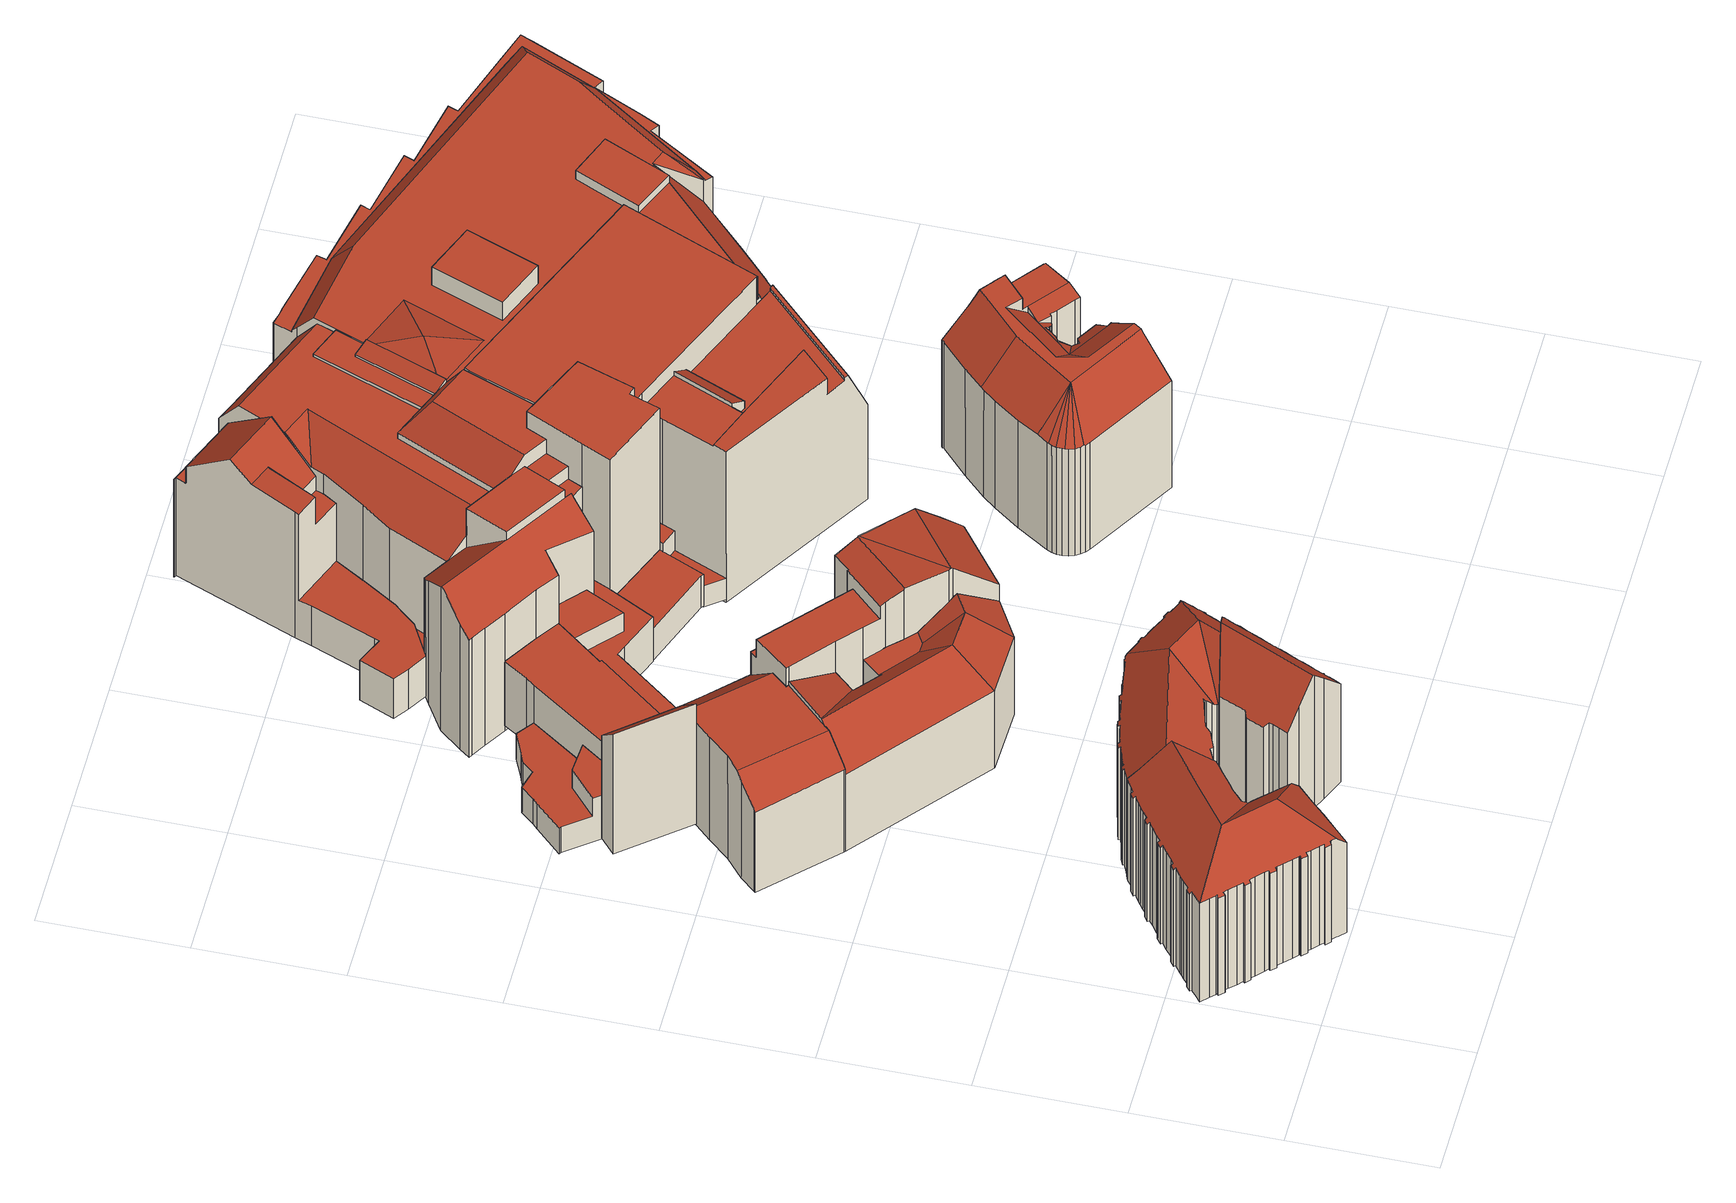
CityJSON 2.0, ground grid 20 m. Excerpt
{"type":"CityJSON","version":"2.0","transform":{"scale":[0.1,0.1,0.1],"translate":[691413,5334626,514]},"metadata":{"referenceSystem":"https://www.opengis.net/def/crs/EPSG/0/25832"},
"CityObjects":{
"building1":{"type":"Building","attributes":{"Gemeindeschluessel":"09162000","HoeheDach":"537.860","HoeheGrund":"514.238","Methode":"2000","NiedrigsteTraufeDesGebaeudes":"530.800","Geometrietyp2DReferenz":"3000","function":"31001_9998","roofType":"3200","measuredHeight":23.62,"storeysAboveGround":4},"geometry":[{"type":"MultiSurface","lod":"2","boundaries":[[[0,1,2,3]],[[4,5,6,7]],[[8,9,10,11]],[[12,13,14,15]],[[16,17,18,19]],[[20,21,22,23]],[[24,25,26,27]],[[28,29,30,31,32,33,34,35,36,37,38,39,40,41,42,43,44,45,46,47,48,49,50,51,52,53,54,55,56,57,58,59,60,61,62,63,12,15,64,65,66,67,68,69,70,71,72,4,7,73,74,75,76,0,3,77,78,79,80,81,82,83,84,24,27,85,86,87,88,89,90,91,16,19,92,93,94,95,96,8,11,97,98,99,100,101,102,103,104,105,106,20,23,107,108,109,110]],[[85,111,112,86]],[[18,113,114,93,92,19]],[[28,115,116,29]],[[49,117,118,50]],[[2,119,120,78,77,3]],[[121,122,123,124,22,21,125,126,127,128,129,130,131,132,133,134,10,9,135,136,137,114,113,18,17,138,139,140,141,142,112,111,26,25,143,144,145,146,147,148,120,119,2]],[[91,138,17,16]],[[78,120,148,79]],[[81,146,145,82]],[[61,60,149,150,151,62]],[[96,135,9,8]],[[80,147,146,81]],[[152,153,154,155,156,157,158,116,115,159,160,123,122,121]],[[79,148,147,80]],[[63,161,13,12]],[[70,162,163,71]],[[104,127,126,105]],[[47,46,45,164,165,166,167,48]],[[75,168,169,76]],[[27,26,111,85]],[[103,128,127,104]],[[30,158,157,31]],[[57,170,171,58]],[[41,172,173,42]],[[31,157,156,32]],[[66,174,175,67]],[[102,129,128,103]],[[52,176,177,53]],[[69,178,162,70]],[[86,112,142,87]],[[43,179,180,44]],[[11,10,134,97]],[[106,125,21,20]],[[93,114,137,94]],[[15,14,181,64]],[[99,132,131,100]],[[182,183,39,38,37,184]],[[1,169,168,185,186,6,5,187,163,162,178,188,175,174,189,181,14,13,161,151,150,149,190,171,170,191,192,193,177,176,194,118,117,167,166,195,196,121,2]],[[29,116,158,30]],[[90,139,138,91]],[[72,187,5,4]],[[68,188,178,69]],[[55,192,191,56]],[[82,145,144,83]],[[58,171,190,59]],[[197,172,41,40,39,183]],[[152,184,37,36,35,153]],[[54,193,192,55]],[[56,191,170,57]],[[89,140,139,90]],[[7,6,186,73]],[[67,175,188,68]],[[101,130,129,102]],[[42,173,179,43]],[[109,160,159,110]],[[71,163,187,72]],[[83,144,143,84]],[[76,169,1,0]],[[53,177,193,54]],[[65,189,174,66]],[[48,167,117,49]],[[88,141,140,89]],[[160,109,108,107,124,123]],[[165,164,180,179,173,172,197,195,166]],[[62,151,161,63]],[[98,133,132,99]],[[73,186,185,74]],[[59,190,149,60]],[[64,181,189,65]],[[105,126,125,106]],[[74,185,168,75]],[[94,137,136,95]],[[100,131,130,101]],[[51,194,176,52]],[[95,136,135,96]],[[50,118,194,51]],[[97,134,133,98]],[[34,154,153,35]],[[110,159,115,28]],[[84,143,25,24]],[[87,142,141,88]],[[23,22,124,107]],[[34,33,32,156,155,154]],[[44,180,164,45]],[[196,195,197,183,182,184,152,121]]],"semantics":{"surfaces":[{"type":"WallSurface"},{"type":"GroundSurface"},{"type":"RoofSurface"}],"values":[0,0,0,0,0,0,0,1,0,0,0,0,0,2,0,0,0,0,0,0,2,0,0,0,0,0,0,0,0,0,0,0,0,0,0,0,0,0,0,0,0,0,0,0,0,2,0,0,0,0,0,0,0,0,0,0,0,0,0,0,0,0,0,0,0,0,0,0,0,0,0,2,0,0,0,0,0,0,0,0,0,0,0,0,0,0,0,0,0,0,0,0,2]}}]},
"building2":{"type":"Building","attributes":{"Gemeindeschluessel":"09162000","HoeheDach":"539.769","HoeheGrund":"517.678","Methode":"2000","NiedrigsteTraufeDesGebaeudes":"536.483","Geometrietyp2DReferenz":"3000","function":"31001_9998","roofType":"2100","measuredHeight":22.09},"geometry":[{"type":"MultiSurface","lod":"2","boundaries":[[[198,199,200,201]],[[199,198,202,203,204]],[[200,205,206,207,201]],[[202,198,201,207]],[[199,204,205,200]],[[204,203,206,205]],[[202,207,206,203]]],"semantics":{"surfaces":[{"type":"WallSurface"},{"type":"GroundSurface"},{"type":"RoofSurface"}],"values":[0,1,2,0,0,0,0]}}]},
"building3":{"type":"Building","attributes":{"Gemeindeschluessel":"09162000","HoeheDach":"536.370","HoeheGrund":"517.496","Methode":"2000","NiedrigsteTraufeDesGebaeudes":"532.203","Geometrietyp2DReferenz":"3000","function":"31001_9998","roofType":"1000","measuredHeight":18.87,"storeysAboveGround":3},"geometry":[{"type":"MultiSurface","lod":"2","boundaries":[[[208,209,210,211]],[[212,213,214,215]],[[216,217,208,211,218,219,220,221,212,215,222,223,224,225,226,227,228]],[[216,229,230,217]],[[213,212,221,231,232]],[[233,229,216,228,234]],[[223,235,236,224]],[[208,217,230,237,209]],[[223,222,238,239,235]],[[211,210,240,218]],[[227,241,234,228]],[[237,230,229,233,239,238,214,213,232]],[[237,232,231,242,243,240,210,209]],[[220,242,231,221]],[[226,244,241,227]],[[243,219,218,240]],[[215,214,238,222]],[[224,236,245,225]],[[219,243,242,220]],[[244,226,225,245]],[[244,245,236,235,239,233,234,241]]],"semantics":{"surfaces":[{"type":"WallSurface"},{"type":"GroundSurface"},{"type":"RoofSurface"}],"values":[0,0,1,0,0,0,0,0,0,0,0,2,2,0,0,0,0,0,0,0,2]}}]},
"building4":{"type":"Building","attributes":{"Gemeindeschluessel":"09162000","HoeheDach":"538.833","HoeheGrund":"514.173","Methode":"2000","NiedrigsteTraufeDesGebaeudes":"530.760","Geometrietyp2DReferenz":"3000","function":"31001_9998","roofType":"3100","measuredHeight":24.66,"storeysAboveGround":4},"geometry":[{"type":"MultiSurface","lod":"2","boundaries":[[[246,247,248,249]],[[250,251,252,253]],[[110,254,255,109]],[[256,257,258,259]],[[260,261,262,263]],[[264,265,257,256]],[[266,267,268,269]],[[270,271,272,273,274,275,276,277,278,279,280,281,282,283,252,251,284,285,286]],[[287,288,289,290,291,292]],[[293,294,295,296]],[[297,298,299,300]],[[263,262,301,302]],[[303,304,305,306]],[[307,284,251,250]],[[308,309,310,311]],[[312,313,314,315]],[[316,317,318,319]],[[320,321,322,323]],[[324,278,277,325]],[[326,327,328,329]],[[330,280,279,331]],[[332,333,334,335]],[[319,318,336,337]],[[338,275,274,339]],[[340,341,342,343]],[[344,345,346,347]],[[348,349,350,351]],[[352,353,354,355,247,246]],[[356,357,349,348]],[[358,359,360,361]],[[362,304,303]],[[363,282,281,364]],[[365,366,309,308]],[[354,367,270,286,355]],[[285,284,307,368,311,310]],[[369,370,371,372]],[[373,367,354,353]],[[374,375,376,377]],[[378,379,380,381]],[[331,279,278,324]],[[382,383,366,365]],[[351,350,384,385]],[[386,387,359,358]],[[388,389,390,391]],[[392,393,394,395]],[[343,342,396,397]],[[398,399,286,285,310,309,366,383,305,304,362,400,401,402,403,404,405,406,407,408,409,410,411,412,413,414,258,257,265,415,334,333,416,417,380,379,396,342,341,376,375,418,419]],[[420,412,411,421]],[[422,423,424,425]],[[426,418,375,374]],[[427,428,367,373]],[[429,430,431,432]],[[377,376,341,340]],[[306,305,383,382]],[[433,413,412,420]],[[434,435,393,392]],[[436,437,254,110]],[[292,291,438,439]],[[369,440,441,442,443,444,370]],[[385,384,298,297]],[[445,446,389,388]],[[447,448,449,450]],[[450,449,446,445]],[[447,450,445,388,391,451,452,441,440,369,372,434,392,395,316,319,337,260,263,302,453,454,455,312,315,356,348,351,385,297,300,320,323,456,293,296,422,425,457,458,459,460,461,462,288,287,292,439,463,344,347,464,326,329,427,373,353,352,246,249,266,269,386,358,361,429,432,436,110,109,465,107,23,426,374,377,340,343,397,378,381,466,467,332,335,468,264,256,259,469,433,420,421,470,471,472,473,474,475,476,477,478,479,480,303,306,382,365,308,311,368,307,250,253,481,363,364,330,331,324,325,482,338,339,483,484,485,486]],[[397,396,379,378]],[[466,417,416,467]],[[325,277,276,482]],[[482,276,275,338]],[[473,407,406,474]],[[487,488,370,444,489,428]],[[481,283,282,363]],[[464,490,327,326]],[[483,273,272,484]],[[315,314,357,356]],[[458,491,492,459]],[[472,408,407,473]],[[475,405,404,476]],[[347,346,490,464]],[[478,402,401,479]],[[107,398,419,23]],[[477,403,402,478]],[[463,493,345,344]],[[421,411,410,470]],[[439,438,493,463]],[[461,494,495,462]],[[323,322,496,456]],[[476,404,403,477]],[[460,497,494,461]],[[259,258,414,469]],[[289,495,494,497,492,491,498,424,423,295,294,496,322,321,299,298,384,350,349,357,314,313,499,500,501,301,262,261,336,318,317,394,393,435,371,370,488,290]],[[23,419,418,426]],[[432,431,437,436]],[[291,290,488,487,328,327,490,346,345,493,438]],[[453,501,500,454]],[[470,410,409,471]],[[425,424,498,457]],[[465,109,255,399,398,107]],[[335,334,415,468]],[[372,371,435,434]],[[255,254,437,431,430,360,359,387,268,267,248,247,355,286,399]],[[381,380,417,466]],[[271,502,486,485,484,272]],[[328,487,428,427,329]],[[457,498,491,458]],[[480,400,362,303]],[[361,360,430,429]],[[451,503,504,452]],[[444,443,442,504,503,390,389,446,449,448,502,271,270,489]],[[468,415,265,264]],[[269,268,387,386]],[[391,390,503,451]],[[249,248,267,266]],[[337,336,261,260]],[[452,504,442,441]],[[253,252,283,481]],[[479,401,400,480]],[[302,301,501,453]],[[300,299,321,320]],[[339,274,273,483]],[[395,394,317,316]],[[459,492,497,460]],[[296,295,423,422]],[[471,409,408,472]],[[462,495,289,288]],[[428,489,270,367]],[[456,496,294,293]],[[467,416,333,332]],[[486,502,448,447]],[[364,281,280,330]],[[474,406,405,475]],[[455,499,313,312]],[[454,500,499,455]],[[469,414,413,433]]],"semantics":{"surfaces":[{"type":"WallSurface"},{"type":"RoofSurface"},{"type":"GroundSurface"}],"values":[0,0,0,0,0,0,0,1,0,0,0,0,0,0,0,0,0,0,0,0,0,0,0,0,0,0,0,0,0,0,0,0,0,1,0,0,0,0,0,0,0,0,0,0,0,0,1,0,0,0,0,0,0,0,0,0,0,0,0,0,0,0,0,2,0,0,0,0,0,0,0,0,0,0,0,0,0,0,0,0,0,0,0,0,0,0,0,0,0,1,0,0,1,0,0,0,0,0,0,1,0,0,0,0,0,0,0,1,0,0,0,0,0,0,0,0,0,0,0,0,0,0,0,0,1,0,0,0,0,0,0,0,0]}}]},
"building5":{"type":"Building","attributes":{"Gemeindeschluessel":"09162000","HoeheDach":"525.640","HoeheGrund":"517.580","Methode":"2000","NiedrigsteTraufeDesGebaeudes":"522.310","Geometrietyp2DReferenz":"3000","function":"31001_9998","roofType":"1000","measuredHeight":8.06},"geometry":[{"type":"MultiSurface","lod":"2","boundaries":[[[505,506,507,508]],[[509,510,511,512,513,514]],[[508,507,515,516]],[[517,518,512,511,519]],[[520,519,511,510]],[[509,514,506,505]],[[521,522,523,524]],[[524,523,525,526]],[[527,528,529,530]],[[531,532,533,534]],[[520,510,509,505,508,516,527,530,521,524,526,533,532]],[[519,520,532,531,535,517]],[[531,534,525,523,522,529,528,515,507,506,514,513,536,535]],[[526,525,534,533]],[[530,529,522,521]],[[516,515,528,527]],[[517,535,536,518]],[[513,512,518,536]]],"semantics":{"surfaces":[{"type":"WallSurface"},{"type":"RoofSurface"},{"type":"GroundSurface"}],"values":[0,0,0,1,0,0,0,0,0,0,2,0,1,0,0,0,0,0]}}]},
"building6":{"type":"Building","attributes":{"Gemeindeschluessel":"09162000","HoeheDach":"537.240","HoeheGrund":"517.502","Methode":"2000","NiedrigsteTraufeDesGebaeudes":"531.646","Geometrietyp2DReferenz":"3000","function":"31001_9998","roofType":"3100","measuredHeight":19.74,"storeysAboveGround":4},"geometry":[{"type":"MultiSurface","lod":"2","boundaries":[[[537,538,539,540]],[[541,542,543,544]],[[542,545,546,543]],[[547,548,549,550,551,552,553,554]],[[553,555,556,557,539,538,554]],[[558,555,553,552]],[[217,559,560,561]],[[543,558,552,544]],[[541,544,562,211]],[[549,548,563,561,560]],[[545,564,565,566,546]],[[551,567,562,544,552]],[[559,217,208,567,551,550]],[[543,546,566,558]],[[537,568,547,554,538]],[[542,541,211,208,217,561,563,568,537,540,569,570,564,545]],[[558,566,565,571,556,555]],[[547,568,563,548]],[[570,569,557,556,571]],[[570,571,565,564]],[[540,539,557,569]],[[211,562,567,208]],[[549,560,559,550]]],"semantics":{"surfaces":[{"type":"WallSurface"},{"type":"RoofSurface"},{"type":"GroundSurface"}],"values":[0,0,0,1,1,1,0,1,0,0,0,1,0,1,0,2,1,0,0,0,0,0,1]}}]},
"building7":{"type":"Building","attributes":{"Gemeindeschluessel":"09162000","HoeheDach":"529.265","HoeheGrund":"517.472","Methode":"2000","NiedrigsteTraufeDesGebaeudes":"529.265","Geometrietyp2DReferenz":"3000","function":"31001_9998","roofType":"1000","measuredHeight":11.79},"geometry":[{"type":"MultiSurface","lod":"2","boundaries":[[[572,573,574,224,223,575,576,577,578,579,580,581]],[[582,583,584,585,586,587,588,589,590,591,592,593]],[[579,586,585,580]],[[577,588,587,578]],[[224,592,591,223]],[[576,589,588,577]],[[580,585,584,581]],[[573,582,593,574]],[[575,590,589,576]],[[572,583,582,573]],[[578,587,586,579]],[[574,593,592,224]],[[223,591,590,575]],[[581,584,583,572]]],"semantics":{"surfaces":[{"type":"GroundSurface"},{"type":"RoofSurface"},{"type":"WallSurface"}],"values":[0,1,2,2,2,2,2,2,2,2,2,2,2,2]}}]},
"building8":{"type":"Building","attributes":{"Gemeindeschluessel":"09162000","HoeheDach":"521.603","HoeheGrund":"518.034","Methode":"2000","NiedrigsteTraufeDesGebaeudes":"521.603","Geometrietyp2DReferenz":"3000","function":"31001_9998","roofType":"1000","measuredHeight":3.57},"geometry":[{"type":"MultiSurface","lod":"2","boundaries":[[[594,595,596,597]],[[595,598,599,600,601,596]],[[602,599,598,603]],[[597,604,605,602,603,594]],[[605,600,599,602]],[[604,601,600,605]],[[597,596,601,604]],[[603,598,595,594]]],"semantics":{"surfaces":[{"type":"WallSurface"},{"type":"RoofSurface"},{"type":"GroundSurface"}],"values":[0,1,0,2,0,0,0,0]}}]},
"building9":{"type":"Building","attributes":{"Gemeindeschluessel":"09162000","HoeheDach":"543.070","HoeheGrund":"517.584","Methode":"2000","NiedrigsteTraufeDesGebaeudes":"534.604","Geometrietyp2DReferenz":"3000","function":"31001_9998","roofType":"1000","measuredHeight":25.49,"storeysAboveGround":5},"geometry":[{"type":"MultiSurface","lod":"2","boundaries":[[[606,607,608,609]],[[610,611,612,613]],[[614,615,616,609,608,617]],[[618,619,620,621]],[[622,623,624,625]],[[626,625,624,627,628,629]],[[630,631,632,633]],[[609,616,620,619,634,606]],[[614,635,636,637,627,624,623,615]],[[638,639,628,627,637]],[[640,641,642,643,644,645,646,647,618,621,622,625,626,648,610,613,630,633,649]],[[633,632,650,649]],[[643,642,635,614,617,651]],[[647,634,619,618]],[[647,646,652,607,606,634]],[[613,612,631,630]],[[650,632,631,612,611,653,654]],[[654,653,655,629,628,639]],[[626,629,655,648]],[[643,651,656,644]],[[645,657,652,646]],[[644,656,657,645]],[[641,636,635,642]],[[610,648,655,653,611]],[[640,649,650,654,639,638]],[[641,640,638,637,636]],[[657,656,651,617,608,607,652]],[[622,621,620,616,615,623]]],"semantics":{"surfaces":[{"type":"WallSurface"},{"type":"RoofSurface"},{"type":"GroundSurface"}],"values":[0,0,0,0,0,0,0,1,1,1,2,0,0,0,0,0,1,1,0,0,0,0,0,0,0,0,1,0]}}]},
"building10":{"type":"Building","attributes":{"Gemeindeschluessel":"09162000","HoeheDach":"529.270","HoeheGrund":"517.743","Methode":"2000","NiedrigsteTraufeDesGebaeudes":"525.940","Geometrietyp2DReferenz":"3000","function":"31001_9998","roofType":"1000","measuredHeight":11.53},"geometry":[{"type":"MultiSurface","lod":"2","boundaries":[[[658,659,660,661,662,585]],[[663,664,665,666]],[[667,668,669,670]],[[671,672,673,585,662]],[[674,675,676,677]],[[678,679,680,681]],[[678,682,673,672,683,679]],[[669,684,685,663,666,674,677,686,687,659,658,682,678,681,688,670]],[[687,689,660,659]],[[690,691,685,684]],[[686,692,689,687]],[[677,676,692,686]],[[658,585,673,682]],[[683,672,671,693]],[[681,680,694,688]],[[669,668,690,684]],[[666,665,675,674]],[[690,668,667,694,680,679,683,693,661,660,689,692,676,675,665,664,691]],[[661,693,671,662]],[[688,694,667,670]],[[685,691,664,663]]],"semantics":{"surfaces":[{"type":"WallSurface"},{"type":"RoofSurface"},{"type":"GroundSurface"}],"values":[0,0,0,1,0,0,0,2,0,0,0,0,0,0,0,0,0,1,0,0,0]}}]},
"building11":{"type":"Building","attributes":{"Gemeindeschluessel":"09162000","HoeheDach":"523.746","HoeheGrund":"517.866","Methode":"2000","NiedrigsteTraufeDesGebaeudes":"523.746","Geometrietyp2DReferenz":"3000","function":"31001_9998","roofType":"1000","measuredHeight":5.88},"geometry":[{"type":"MultiSurface","lod":"2","boundaries":[[[695,696,697,698,699]],[[700,698,697,701]],[[701,697,696,702]],[[703,695,699,704]],[[704,700,701,702,703]],[[702,696,695,703]],[[704,699,698,700]]],"semantics":{"surfaces":[{"type":"RoofSurface"},{"type":"WallSurface"},{"type":"GroundSurface"}],"values":[0,1,1,1,2,1,1]}}]},
"building12":{"type":"Building","attributes":{"Gemeindeschluessel":"09162000","HoeheDach":"543.330","HoeheGrund":"516.609","Methode":"2000","NiedrigsteTraufeDesGebaeudes":"523.870","Geometrietyp2DReferenz":"3000","function":"31001_9998","roofType":"1000","measuredHeight":26.72,"storeysAboveGround":5},"geometry":[{"type":"MultiSurface","lod":"2","boundaries":[[[705,706,707,708,709]],[[710,711,712,713]],[[714,715,716,717]],[[718,719,720,721]],[[722,723,724,725]],[[726,724,723,727]],[[728,729,730,727,723,722,731,732]],[[733,734,735,708,707]],[[718,736,734,733,737,719]],[[738,739,740,741]],[[728,713,712,742,743,729]],[[735,744,709,708]],[[745,746,741,740]],[[746,745,717,716]],[[747,748,739,738]],[[749,750,748,747]],[[714,717,745,740,739,748,750,720,719,737,742,712,711]],[[751,752,725,724,726,744,735,734,736]],[[732,731,753,754]],[[715,714,711,710]],[[726,727,730,705,709,744]],[[721,720,750,749]],[[718,721,749,747,738,741,746,716,715,710,713,728,732,754,755,751,736]],[[705,730,729,743,706]],[[755,756,752,751]],[[725,752,756,753,731,722]],[[737,733,707,706,743,742]],[[754,753,756,755]]],"semantics":{"surfaces":[{"type":"WallSurface"},{"type":"RoofSurface"},{"type":"GroundSurface"}],"values":[0,0,0,0,0,1,0,1,0,0,0,0,0,0,0,0,1,0,0,0,1,0,2,1,0,1,0,0]}}]},
"building13":{"type":"Building","attributes":{"Gemeindeschluessel":"09162000","HoeheDach":"546.800","HoeheGrund":"516.529","Methode":"2000","NiedrigsteTraufeDesGebaeudes":"521.550","Geometrietyp2DReferenz":"3000","function":"31001_2000","roofType":"1000","measuredHeight":30.27,"storeysAboveGround":6},"geometry":[{"type":"MultiSurface","lod":"2","boundaries":[[[757,758,759,760]],[[761,762,763,764,765]],[[766,767,768,769,770,771]],[[772,773,774,775]],[[776,777,778,779]],[[780,781,782,783]],[[784,785,786,787]],[[788,789,776,779,790,791]],[[792,793,794,795]],[[788,796,797,789]],[[798,799,800,801]],[[802,782,781,803,804,805]],[[806,767,766,800,799]],[[761,807,808,778,777]],[[809,797,796,810,802,805,811,812,770,769]],[[813,814,815,816]],[[817,803,781,780]],[[818,819,820,821]],[[820,819,822,823,824,786,785,825,798,801,826,827,828]],[[801,800,766,771,829]],[[830,831,832,833]],[[834,824,823,835]],[[787,786,824,834]],[[783,782,802,810,791,790,808,807,765,764,836,837]],[[812,811,838]],[[839,822,819,818]],[[837,836,840,841]],[[830,833,784,787,834,835,839,818,821,842,843,844,845,846,847,813,816,772,775,848,817,780,783,837,841,849]],[[806,850,851,852,853,767]],[[844,854,855,845]],[[757,760,815,814,856,857]],[[835,823,822,839]],[[848,804,803,817]],[[858,859,855,854,826,801,829,860]],[[793,851,850,794]],[[829,771,860]],[[847,856,814,813]],[[861,798,825,862]],[[806,799,798,861,795,794,850]],[[852,863,840,836,764,763,853]],[[770,812,838,774,773,759,758,860,771]],[[765,807,761]],[[762,768,767,853,763]],[[796,788,791,810]],[[842,828,827,843]],[[830,849,863,852,851,793,792,831]],[[772,816,815,760,759,773]],[[838,811,805,804,848,775,774]],[[845,855,859,846]],[[844,843,827,826,854]],[[862,832,831,792,795,861]],[[821,820,828,842]],[[761,777,776,789,797,809,762]],[[779,778,808,790]],[[847,846,859,858,857,856]],[[784,833,832,862,825,785]],[[841,840,863,849]],[[858,860,758,757,857]],[[762,809,769,768]]],"semantics":{"surfaces":[{"type":"WallSurface"},{"type":"RoofSurface"},{"type":"GroundSurface"}],"values":[0,1,0,0,0,0,0,1,0,0,0,1,1,1,1,0,0,0,1,0,0,0,0,0,1,0,0,2,0,0,1,0,0,1,1,0,0,0,0,1,1,0,1,0,0,0,0,0,0,0,1,0,0,0,0,0,0,0,0]}}]},
"building14":{"type":"Building","attributes":{"Gemeindeschluessel":"09162000","HoeheDach":"525.220","HoeheGrund":"517.730","Methode":"2000","NiedrigsteTraufeDesGebaeudes":"521.620","Geometrietyp2DReferenz":"3000","function":"31001_9998","roofType":"1000","measuredHeight":7.49},"geometry":[{"type":"MultiSurface","lod":"2","boundaries":[[[864,865,866,867]],[[868,869,870,871]],[[872,871,870,867,866,873]],[[874,875,876,877]],[[878,879,880,881]],[[869,864,867,870]],[[881,880,872,873]],[[879,878,875,874]],[[881,873,866,865,876,875,878]],[[868,877,876,865,864,869]],[[868,871,872,880,879,874,877]]],"semantics":{"surfaces":[{"type":"WallSurface"},{"type":"RoofSurface"},{"type":"GroundSurface"}],"values":[0,0,0,0,0,1,0,0,1,0,2]}}]},
"building15":{"type":"Building","attributes":{"Gemeindeschluessel":"09162000","HoeheDach":"549.841","HoeheGrund":"517.517","Methode":"2000","NiedrigsteTraufeDesGebaeudes":"549.841","Geometrietyp2DReferenz":"3000","function":"31001_9998","roofType":"1000","measuredHeight":32.32},"geometry":[{"type":"MultiSurface","lod":"2","boundaries":[[[882,883,884,885]],[[886,887,888,884,883,889,890,891]],[[892,893,894,882,885,895,896,897]],[[892,891,890,893]],[[896,887,886,897]],[[885,884,888,895]],[[894,889,883,882]],[[895,888,887,896]],[[897,886,891,892]],[[893,890,889,894]]],"semantics":{"surfaces":[{"type":"WallSurface"},{"type":"RoofSurface"},{"type":"GroundSurface"}],"values":[0,1,2,0,0,0,0,0,0,0]}}]},
"building16":{"type":"Building","attributes":{"Gemeindeschluessel":"09162000","HoeheDach":"545.270","HoeheGrund":"517.082","Methode":"2000","NiedrigsteTraufeDesGebaeudes":"534.570","Geometrietyp2DReferenz":"3000","function":"31001_9998","roofType":"1000","measuredHeight":28.19,"storeysAboveGround":5},"geometry":[{"type":"MultiSurface","lod":"2","boundaries":[[[898,899,900,901]],[[902,903,904,905,906,907,908]],[[907,909,910,908]],[[911,912,913,914,915]],[[903,902,915,914,916,917]],[[903,917,918,904]],[[905,904,918,919,920,899,898,921]],[[922,923,924,925,921,898,901,926,927]],[[926,928,929,927]],[[922,912,911,923]],[[924,930,931,925]],[[910,909,932,933]],[[907,906,932,909]],[[901,900,934,928,926]],[[916,914,913,929]],[[933,932,931,930]],[[900,899,920,934]],[[928,934,920,919]],[[927,929,913,912,922]],[[906,905,921,925,931,932]],[[929,928,919,918,917,916]],[[902,908,910,933,930,924,923,911,915]]],"semantics":{"surfaces":[{"type":"WallSurface"},{"type":"GroundSurface"},{"type":"RoofSurface"}],"values":[0,1,0,2,0,0,0,2,0,0,0,2,0,0,0,2,2,0,0,0,2,0]}}]},
"building17":{"type":"Building","attributes":{"Gemeindeschluessel":"09162000","HoeheDach":"542.070","HoeheGrund":"517.179","Methode":"2000","NiedrigsteTraufeDesGebaeudes":"536.801","Geometrietyp2DReferenz":"3000","function":"31001_9998","roofType":"2100","measuredHeight":24.89,"storeysAboveGround":7},"geometry":[{"type":"MultiSurface","lod":"2","boundaries":[[[935,936,937]],[[938,939,940,941]],[[942,943,944,937,945]],[[946,947,948,949]],[[950,951,952,953]],[[954,955,948,947,956,957,958,959,960,961,962]],[[963,959,958,964]],[[965,966,967,968]],[[969,970,971,972]],[[973,974,975,976]],[[977,978,979,980]],[[981,982,983,984]],[[976,975,985,986]],[[987,988,989,990,991]],[[992,993,994,995]],[[981,996,997,998,982]],[[999,1000,965,968,1001,1002,1003,1004,1005,938,941,1006,1007,1008,1009,996,981,984,1010,1011,988,987,1012,1013,977,980,992,995,1014,1015,1016,1017,1018,1019,1020,973,976,986,1021,963,964,1022,1023,946,949,1024,950,953,1025,1026]],[[1009,1027,997,996]],[[1015,970,969,1016]],[[1028,1029,1030,1031]],[[942,945,1032,1031,1030]],[[964,958,957,1022]],[[973,1020,1033,1034,974]],[[1023,956,947,946]],[[972,971,1035,1036,1037]],[[941,940,1038,1006]],[[1017,1016,969,972,1037]],[[1020,1019,1039,1040,1033]],[[936,967,966,1041,1042,1043,1032,937]],[[1044,1045,1046,943,942,1030,1029,952,951,1047,955,954,971]],[[999,1026,1048,1043,1042]],[[1046,944,943]],[[1049,1050,971,970]],[[999,1042,1041,1000]],[[1001,968,967,936,935,1051]],[[1008,1052,1027,1009]],[[1015,1014,1049,970]],[[971,1040,1039,1035]],[[1010,1053,1054,1011]],[[1003,1055,1056,1004]],[[971,954,962,985,975,974,1034]],[[1021,961,960,963]],[[1032,1043,1048,1057,1028,1031]],[[1006,1038,1058,1007]],[[1004,1056,1059,1005]],[[1007,1058,1052,1008]],[[1013,1012,1060,1045,1044]],[[990,989,1054,1053,983,982,998,944]],[[937,1032,945]],[[980,979,993,992]],[[1014,995,994,1050,1049]],[[1022,957,956,1023]],[[1002,1061,1055,1003]],[[960,959,963]],[[1025,953,952,1029,1028,1057]],[[1017,1037,1036,1018]],[[994,993,979,978,1044,971,1050]],[[998,997,1027,1052,1058,1038,940,939,1059,1056,1055,1061,1051,935,937,944]],[[1005,1059,939,938]],[[1001,1051,1061,1002]],[[984,983,1053,1010]],[[1025,1057,1048,1026]],[[1019,1018,1036,1035,1039]],[[987,991,1060,1012]],[[1013,1044,978,977]],[[1021,986,985,962,961]],[[971,1034,1033,1040]],[[1011,1054,989,988]],[[1045,1060,991,990,944,1046]],[[1000,1041,966,965]],[[1024,1047,951,950]],[[1024,949,948,955,1047]]],"semantics":{"surfaces":[{"type":"WallSurface"},{"type":"RoofSurface"},{"type":"GroundSurface"}],"values":[0,0,1,0,0,1,0,0,1,0,0,0,0,0,0,0,2,0,0,0,0,0,0,0,1,0,0,0,1,1,0,1,1,0,0,0,0,1,0,0,1,0,1,0,0,0,0,1,0,0,0,0,0,0,0,0,1,1,0,0,0,0,0,0,0,0,1,0,1,0,0,0]}}]},
"building18":{"type":"Building","attributes":{"Gemeindeschluessel":"09162000","HoeheDach":"547.150","HoeheGrund":"516.197","Methode":"2000","NiedrigsteTraufeDesGebaeudes":"534.443","Geometrietyp2DReferenz":"3000","function":"31001_9998","roofType":"1000","measuredHeight":30.95,"storeysAboveGround":6},"geometry":[{"type":"MultiSurface","lod":"2","boundaries":[[[1062,1063,1064,1065]],[[1066,1067,1068]],[[1069,1070,1071,1072]],[[1073,1074,1075,1076,1068,1067,1077,1078,1079,1080,1081,1082,1083,1084,1085,1086,1087]],[[1088,1089,1090]],[[1091,1092,1093,1094,1095,1096]],[[1089,1097,1098,1090]],[[1099,1100,1101,1102]],[[1103,1104,1105,1106]],[[1107,1108,1109,1079,1078]],[[1110,1111,1112,1113,1114,1097,1115]],[[1116,1117,1118,1119]],[[1120,1121,1122,1123,1124,1125,1074,1073,1126]],[[1127,1128,1114,1113]],[[1106,1105,1129,1130]],[[1102,1101,1131,1132]],[[1133,1134,1135,1136,1137,1138,1139]],[[1140,1141,1066]],[[1142,1143,1144,1064,1063,1088,1090,1145,1146]],[[1147,1148,1149,1150]],[[1151,1139,1138,1137,1152,1145,1090,1098,1153,1154,1155,1156,1107,1078,1077,1141,1140,1076,1075],[1157,1069,1072,1158]],[[1159,1160,1161,1162,1119,1118]],[[1163,1143,1142,1164]],[[1165,1166,1104,1103]],[[1167,1168,1136,1135,1134]],[[1169,1167,1134,1133]],[[1170,1122,1121,1171]],[[1125,1172,1133,1139,1151,1075,1074]],[[1173,1123,1122,1170]],[[1079,1109,1174,1175,1096,1095,1176,1177,1080]],[[1097,1114,1128,1098]],[[1178,1179,1180,1181,1182,1183]],[[1152,1168,1167,1169,1145]],[[1147,1184,1185,1186,1187,1148]],[[1099,1188,1189,1190,1191,1100]],[[1066,1141,1077,1067]],[[1132,1131,1112,1111]],[[1192,1120,1126,1193]],[[1072,1071,1194,1158]],[[1137,1136,1168,1152]],[[1195,1196,1180,1179,1178,1127,1113,1112,1131,1101,1100,1191,1190,1149,1148,1187,1186,1197,1129,1105,1104,1166,1198,1160,1159,1118,1117,1092,1091,1096,1175,1174]],[[1161,1160,1198,1199]],[[1145,1169,1200,1146]],[[1193,1126,1073,1087]],[[1158,1194,1201,1157]],[[1178,1183,1128,1127]],[[1065,1064,1144,1202]],[[1156,1181,1203,1108,1107]],[[1093,1092,1117,1116]],[[1171,1121,1120,1192]],[[1199,1198,1166,1165]],[[1157,1201,1070,1069]],[[1183,1182,1181,1156,1155]],[[1203,1181,1180,1196,1195,1108]],[[1197,1186,1185,1204,1130,1129]],[[1200,1169,1133,1172,1205]],[[1150,1149,1190,1189]],[[1062,1206,1115,1097,1089,1088,1063]],[[1140,1066,1068,1076]],[[1071,1070,1201,1194]],[[1202,1144,1143,1163]],[[1207,1208,1164,1142,1146,1200,1205,1124,1123,1173]],[[1184,1147,1150,1189,1188,1099,1102,1132,1111,1110,1115,1206,1062,1065,1202,1163,1164,1208,1207,1173,1170,1171,1192,1193,1087,1086,1085,1084,1083,1082,1081,1080,1177,1176,1095,1094,1093,1116,1119,1162,1161,1199,1165,1103,1106,1130,1204,1185]],[[1172,1125,1124,1205]],[[1174,1109,1108,1195]],[[1128,1183,1155,1154,1153,1098]]],"semantics":{"surfaces":[{"type":"WallSurface"},{"type":"RoofSurface"},{"type":"GroundSurface"}],"values":[0,1,0,0,0,0,1,0,0,1,0,0,1,0,0,0,0,1,1,0,1,0,0,0,1,0,0,0,0,0,1,0,0,0,0,1,0,0,0,0,1,0,0,0,0,0,0,1,0,0,0,0,1,0,0,1,0,0,1,1,0,0,2,0,0,1]}}]}
},
"vertices":[
[14,147,2],[14,147,184],[4,157,184],[4,157,2],[34,128,2],[34,128,184],[29,133,184],[29,133,2],[129,257,2],[129,257,180],[131,255,183],[131,255,2],[85,79,2],[85,79,184],[82,77,181],[82,77,2],[96,233,2],[96,233,179],[98,230,182],[98,230,2],[183,292,2],[183,292,185],[186,293,186],[186,293,2],[47,193,2],[47,193,181],[57,200,182],[57,200,2],[231,185,2],[224,180,2],[211,170,2],[204,165,2],[199,162,2],[189,151,2],[185,147,2],[186,146,2],[193,140,2],[194,139,2],[197,136,2],[198,135,2],[233,94,2],[240,86,2],[217,63,2],[200,45,2],[182,27,2],[161,6,2],[152,15,2],[150,17,2],[145,22,2],[143,23,2],[141,21,2],[134,27,2],[137,29,2],[132,34,2],[122,43,2],[118,48,2],[116,45,2],[109,52,2],[111,54,2],[110,55,2],[102,62,2],[101,63,2],[93,71,2],[86,78,2],[76,84,2],[78,86,2],[73,91,2],[63,100,2],[57,106,2],[55,104,2],[48,110,2],[50,112,2],[43,119,2],[27,130,2],[20,137,2],[23,139,2],[21,140,2],[14,165,2],[21,171,2],[19,173,2],[26,179,2],[28,177,2],[29,178,2],[37,185,2],[42,189,2],[55,202,2],[62,208,2],[64,205,2],[71,210,2],[81,218,2],[90,225,2],[88,227,2],[103,234,2],[105,236,2],[116,244,2],[123,249,2],[121,252,2],[132,256,2],[140,262,2],[147,267,2],[151,270,2],[159,275,2],[161,276,2],[159,279,2],[167,284,2],[168,281,2],[176,286,2],[193,279,2],[214,243,2],[215,241,2],[242,193,2],[55,202,179],[62,208,179],[103,234,182],[105,236,182],[231,185,185],[224,180,185],[143,23,184],[141,21,181],[14,165,183],[21,171,183],[90,149,239],[146,192,239],[214,243,239],[193,279,200],[176,286,185],[168,281,184],[167,284,181],[159,279,181],[161,276,184],[159,275,184],[151,270,183],[147,267,183],[140,262,183],[132,256,183],[121,252,180],[123,249,183],[116,244,182],[88,227,179],[90,225,182],[81,218,182],[71,210,182],[64,205,182],[42,189,181],[37,185,182],[29,178,182],[28,177,182],[26,179,180],[19,173,180],[102,62,184],[101,63,184],[93,71,184],[193,140,173],[186,146,181],[185,147,183],[189,151,184],[199,162,186],[204,165,186],[211,170,185],[242,193,184],[215,241,236],[86,78,184],[48,110,181],[50,112,184],[161,6,168],[152,15,181],[150,17,184],[145,22,184],[23,139,184],[21,140,184],[109,52,181],[111,54,184],[240,86,168],[217,63,168],[73,91,184],[63,100,184],[137,29,184],[132,34,184],[55,104,181],[200,45,168],[182,27,168],[76,84,181],[197,136,173],[198,135,173],[194,139,173],[20,137,181],[27,130,181],[43,119,184],[57,106,184],[78,86,184],[110,55,184],[116,45,181],[118,48,184],[122,43,184],[134,27,181],[149,92,239],[145,96,239],[233,94,178],
[46,918,37],[120,829,37],[120,829,258],[46,918,258],[69,938,37],[94,906,37],[143,853,37],[143,853,225],[94,906,228],[69,938,227],
[122,641,35],[122,641,191],[119,638,187],[119,638,35],[74,778,35],[74,778,224],[99,807,224],[99,807,35],[205,734,35],[208,732,35],[118,639,35],[26,731,35],[28,734,35],[46,754,35],[120,829,35],[143,853,35],[163,874,35],[170,867,35],[199,840,35],[252,791,35],[250,789,35],[205,734,224],[208,732,224],[46,754,214],[53,761,224],[223,756,224],[250,789,184],[143,853,216],[163,874,188],[145,665,224],[120,829,224],[137,846,224],[118,639,187],[252,791,182],[28,734,187],[26,731,183],[199,840,185],[170,867,188],
[342,222,2],[342,222,177],[339,228,183],[339,228,2],[421,335,2],[421,335,177],[423,334,177],[423,334,2],[242,193,169],[215,241,222],[275,324,2],[275,324,171],[285,326,171],[285,326,2],[466,198,2],[466,198,179],[463,199,183],[463,199,2],[266,322,2],[266,322,171],[338,230,2],[338,230,185],[338,232,187],[338,232,2],[428,259,230],[503,300,176],[499,301,176],[499,300,177],[494,302,177],[480,308,177],[481,311,175],[473,315,175],[471,312,177],[458,318,177],[445,324,177],[431,330,177],[432,333,175],[424,336,175],[408,340,177],[400,344,177],[373,284,230],[354,95,2],[356,94,2],[356,94,246],[354,95,248],[328,107,215],[328,107,2],[426,116,2],[426,116,183],[422,108,183],[422,108,2],[434,135,2],[434,135,183],[437,134,179],[437,134,2],[462,197,183],[462,197,2],[354,339,2],[354,339,173],[388,344,174],[388,344,2],[408,340,2],[392,345,2],[392,345,175],[396,346,175],[396,346,2],[449,169,2],[449,169,183],[452,168,179],[452,168,2],[471,216,2],[471,216,183],[467,207,183],[467,207,2],[433,125,2],[433,125,179],[431,127,183],[431,127,2],[471,312,2],[473,315,2],[325,173,2],[325,173,180],[332,177,186],[332,177,2],[445,324,2],[458,318,2],[247,319,2],[247,319,170],[256,322,169],[256,322,2],[469,206,179],[469,206,2],[480,308,2],[494,302,2],[215,308,2],[215,308,174],[216,305,177],[216,305,2],[316,138,2],[316,138,187],[318,143,187],[318,143,2],[446,160,2],[446,160,183],[442,152,183],[442,152,2],[344,219,2],[346,217,2],[346,217,172],[344,219,173],[448,159,2],[448,159,179],[295,213,2],[295,213,177],[274,204,173],[274,204,2],[354,339,172],[432,333,2],[431,330,2],[392,346,2],[392,346,174],[347,215,172],[400,344,2],[482,242,2],[482,242,183],[485,241,179],[485,241,2],[347,215,2],[208,302,2],[208,302,178],[207,304,175],[207,304,2],[227,310,2],[227,310,175],[236,312,174],[236,312,2],[388,345,2],[388,345,174],[438,144,183],[438,144,2],[298,220,2],[298,220,183],[498,277,2],[498,277,171],[500,276,168],[500,276,2],[478,233,2],[478,233,183],[474,224,183],[474,224,2],[218,306,176],[218,306,2],[193,279,197],[210,249,230],[350,339,172],[350,338,172],[345,337,172],[335,336,172],[335,339,169],[326,337,168],[326,334,171],[324,334,171],[315,332,171],[307,331,170],[305,331,170],[296,328,170],[294,328,171],[293,331,168],[284,329,168],[257,319,172],[248,316,173],[246,316,173],[197,297,180],[186,293,182],[294,328,2],[296,328,2],[418,99,2],[418,99,183],[418,97,183],[418,97,2],[197,297,2],[348,214,2],[348,214,174],[267,207,2],[267,207,177],[264,205,176],[264,205,2],[293,331,2],[481,232,2],[481,232,179],[253,199,2],[253,199,172],[306,116,187],[306,116,2],[487,252,2],[490,260,2],[490,260,171],[487,252,171],[482,242,171],[501,284,2],[501,284,171],[504,288,2],[504,288,169],[503,289,171],[503,289,2],[497,267,2],[494,268,2],[458,188,2],[454,180,2],[450,171,2],[430,125,2],[420,96,2],[416,87,2],[414,89,2],[410,80,2],[406,72,2],[374,86,2],[312,129,2],[315,150,2],[210,249,2],[246,316,2],[248,316,2],[257,319,2],[284,329,2],[305,331,2],[307,331,2],[315,332,2],[324,334,2],[326,334,2],[326,337,2],[335,339,2],[335,336,2],[345,337,2],[350,338,2],[350,339,2],[424,336,2],[481,311,2],[499,300,2],[499,301,2],[503,300,2],[508,297,2],[348,214,186],[414,228,248],[414,228,230],[315,150,180],[416,87,179],[414,89,183],[312,129,187],[406,72,183],[374,86,224],[430,125,183],[410,80,183],[420,96,179],[450,171,183],[454,180,183],[458,188,183],[508,297,169],[497,267,168],[494,268,171],
[32,984,36],[32,984,83],[66,1020,83],[66,1020,36],[35,982,36],[69,938,36],[69,938,116],[61,948,116],[61,948,83],[35,982,83],[73,1027,83],[73,1027,36],[146,981,116],[102,984,116],[94,906,116],[94,906,36],[130,1053,36],[130,1053,83],[138,1057,83],[138,1057,36],[149,1061,83],[149,1061,36],[89,1045,36],[89,1045,83],[117,1038,83],[117,1038,36],[198,1056,83],[198,1056,36],[175,1073,36],[175,1073,83],[146,981,83],[102,984,83],
[295,657,35],[295,657,198],[321,635,198],[321,635,35],[300,490,35],[393,487,35],[393,487,177],[300,490,177],[450,520,35],[450,520,176],[271,628,203],[239,656,201],[240,658,200],[156,678,231],[155,677,232],[314,547,232],[323,592,198],[274,632,198],[338,592,198],[355,602,198],[339,616,198],[371,545,232],[208,732,231],[264,685,200],[264,685,35],[119,638,177],[239,656,35],[396,566,35],[396,566,229],[400,562,232],[122,641,181],[271,628,35],[339,616,35],[390,570,35],[390,570,225],
[258,983,35],[175,876,35],[170,881,35],[94,906,35],[198,1056,35],[207,1068,35],[228,1100,35],[275,1071,35],[306,1050,35],[255,985,35],[175,876,153],[258,983,153],[255,985,153],[306,1050,153],[275,1071,153],[228,1100,153],[207,1068,153],[198,1056,153],[94,906,153],[143,853,153],[163,874,153],[170,881,153],
[366,692,40],[366,692,76],[260,784,76],[260,784,40],[385,715,76],[359,738,76],[352,729,76],[271,798,76],[359,738,40],[385,715,40],[271,798,40],[352,729,40],
[244,782,224],[244,782,257],[355,685,257],[355,685,224],[510,610,36],[510,610,244],[536,587,206],[536,587,36],[314,640,279],[364,694,279],[364,694,224],[314,640,257],[252,791,36],[252,791,224],[260,784,224],[260,784,36],[366,692,36],[366,692,279],[385,715,279],[385,715,36],[446,665,36],[412,692,291],[413,692,291],[446,665,287],[534,585,36],[534,585,206],[450,520,206],[450,520,36],[250,789,224],[321,635,281],[339,616,290],[341,615,291],[390,570,284],[393,568,284],[390,570,36],[339,616,36],[321,635,36],[295,657,36],[264,685,36],[208,732,36],[205,734,36],[250,789,36],[478,638,36],[396,566,36],[396,566,281],[295,657,257],[205,734,257],[481,635,284],[394,568,284],[478,638,284],[264,685,257],[208,732,257],
[306,1050,37],[255,985,37],[255,985,119],[286,1025,119],[286,1025,153],[199,840,37],[199,840,119],[170,867,119],[170,867,37],[407,1008,119],[374,945,119],[374,945,37],[407,1008,37],[342,975,153],[369,1029,153],[322,1071,153],[163,874,37],[163,874,119],[170,881,119],[170,881,37],[377,1022,37],[377,1022,119],[400,1058,119],[400,1058,37],[322,1071,37],[369,1029,119],[316,968,37],[302,973,37],[175,876,37],[258,983,37],[425,1048,37],[258,983,119],[316,968,119],[302,973,119],[175,876,119],[342,975,119],[425,1048,119],
[474,908,97],[478,905,97],[506,968,97],[407,1008,97],[374,945,97],[407,1008,39],[506,968,39],[478,905,39],[474,908,39],[374,945,39],
[378,1439,266],[351,1372,256],[351,1372,205],[363,1403,205],[363,1403,231],[276,1279,26],[276,1279,99],[311,1368,99],[311,1368,26],[273,1272,99],[273,1272,26],[236,1288,26],[236,1288,99],[369,1316,26],[369,1316,99],[338,1267,99],[338,1267,26],[381,1545,206],[381,1545,236],[466,1511,236],[466,1511,206],[438,1449,293],[356,1482,293],[320,1391,26],[320,1391,257],[345,1453,266],[387,1559,206],[387,1559,26],[392,1355,205],[404,1374,205],[408,1385,205],[404,1374,26],[392,1355,99],[261,1209,26],[261,1209,99],[235,1225,99],[235,1225,26],[317,1385,99],[317,1385,256],[408,1385,231],[215,1239,99],[215,1239,26],[311,1236,26],[311,1236,99],[330,1258,26],[330,1258,99],[472,1525,26],[472,1525,206],[384,1560,206],[384,1560,26],[384,1561,26],[384,1561,206],
[304,1191,75],[304,1191,232],[343,1275,232],[343,1275,75],[532,1259,288],[452,1291,288],[478,1252,328],[540,1227,328],[549,1252,288],[331,1174,307],[399,1132,307],[383,1142,288],[383,1142,278],[356,1158,278],[331,1174,256],[369,1316,25],[369,1316,237],[404,1374,242],[404,1374,25],[528,1261,283],[528,1261,287],[570,1373,287],[570,1373,283],[495,1515,25],[495,1515,234],[628,1462,234],[628,1462,25],[377,1022,25],[377,1022,254],[322,1071,265],[322,1071,25],[562,1425,283],[504,1270,283],[591,1364,283],[608,1407,283],[434,1068,279],[434,1068,302],[402,1088,302],[402,1088,279],[562,1425,278],[504,1270,278],[390,1062,292],[390,1062,307],[304,1116,307],[304,1116,292],[617,1433,278],[478,1522,234],[472,1525,234],[459,1496,278],[417,1120,307],[549,1252,294],[591,1364,294],[452,1291,278],[608,1407,278],[429,1429,278],[474,1411,278],[330,1258,25],[330,1258,75],[338,1267,75],[338,1267,25],[478,1522,25],[198,1119,25],[198,1119,241],[179,1130,241],[179,1130,25],[228,1100,241],[275,1071,242],[306,1050,241],[399,1056,292],[209,1176,292],[184,1147,256],[174,1133,241],[331,1174,235],[425,1048,25],[425,1048,279],[400,1058,279],[400,1058,25],[306,1050,25],[275,1071,25],[537,1220,328],[537,1220,25],[412,1392,242],[228,1100,25],[497,1113,328],[497,1113,25],[174,1133,25],[184,1147,25],[210,1178,25],[250,1203,25],[261,1209,25],[311,1236,25],[472,1525,25],[462,1128,25],[417,1120,302],[449,1100,302],[449,1100,328],[417,1120,328],[210,1178,290],[250,1203,252],[311,1236,75],[269,1213,75],[269,1213,235],[261,1209,241],[306,1190,235],[390,1062,279],[399,1056,279],[462,1128,328],
[528,954,76],[528,954,112],[503,963,112],[503,963,76],[497,881,37],[497,881,76],[478,905,76],[478,905,37],[506,968,37],[506,968,112],[548,1001,37],[548,1001,112],[535,971,112],[535,971,37],[532,1007,112],[532,1007,37],[521,1011,37],[521,1011,112],
[497,1113,35],[497,1113,358],[559,1086,358],[559,1086,35],[506,968,358],[521,1011,358],[532,1007,358],[462,1128,358],[425,1048,358],[407,1008,358],[407,1008,35],[425,1048,35],[462,1128,35],[532,1007,35],[521,1011,35],[506,968,35],
[635,965,280],[635,965,293],[600,882,293],[600,882,280],[497,881,31],[535,971,31],[548,1001,31],[774,908,31],[806,895,31],[839,881,31],[708,750,31],[839,881,206],[708,750,206],[647,787,309],[687,827,309],[568,875,309],[505,899,309],[497,881,309],[505,899,306],[535,971,306],[548,1001,306],[611,976,306],[611,976,313],[774,908,280],[687,827,280],[647,787,280],[674,771,280],[800,897,280],[575,892,280],[568,875,280],[575,892,306],[568,875,306],[674,771,285],[800,897,285],[806,895,285],[679,768,285],[575,892,313],
[868,553,236],[868,553,249],[853,566,249],[849,556,32],[849,556,247],[847,551,246],[847,551,32],[840,605,281],[773,525,281],[810,516,249],[867,583,249],[846,655,32],[846,655,263],[858,646,276],[858,646,32],[876,632,32],[876,632,281],[880,629,281],[880,629,32],[796,581,281],[862,643,281],[815,681,228],[813,679,228],[814,678,229],[812,677,229],[812,677,228],[774,641,229],[747,614,231],[812,677,32],[814,678,32],[877,548,32],[877,548,250],[870,555,250],[870,555,32],[672,484,229],[674,477,229],[736,497,281],[671,488,229],[704,557,32],[704,557,229],[729,592,229],[729,592,32],[841,428,32],[841,428,276],[814,386,229],[814,386,32],[837,509,32],[837,509,243],[851,515,235],[851,515,32],[744,610,230],[744,610,32],[869,470,32],[874,478,32],[874,478,249],[874,477,249],[869,470,256],[689,461,32],[689,461,228],[683,465,229],[683,465,32],[830,536,32],[830,536,248],[834,519,238],[906,525,32],[900,530,32],[866,552,32],[862,551,32],[858,551,32],[856,552,32],[855,552,32],[844,546,32],[842,545,32],[839,541,32],[834,538,32],[879,498,32],[868,481,32],[866,466,32],[844,432,32],[678,471,32],[674,477,32],[672,484,32],[671,492,32],[671,499,32],[673,506,32],[676,513,32],[774,641,32],[813,679,32],[815,681,32],[864,641,32],[941,580,32],[943,578,32],[834,538,246],[893,618,260],[893,618,281],[860,588,281],[860,588,260],[867,583,260],[676,513,230],[685,527,231],[671,500,229],[671,499,229],[671,492,229],[844,546,245],[673,506,229],[675,510,230],[900,530,250],[906,525,250],[918,542,260],[844,432,281],[851,443,281],[782,485,281],[864,641,281],[943,578,260],[678,471,229],[682,467,229],[866,552,236],[839,541,246],[879,498,235],[868,481,249],[858,551,240],[856,552,242],[941,580,260],[842,545,245],[855,552,242],[866,466,260],[862,551,238],
[928,964,22],[928,964,205],[882,921,206],[882,921,22],[610,1296,298],[590,1361,286],[553,1262,286],[779,1280,285],[779,1280,318],[741,1180,318],[741,1180,285],[537,1220,331],[540,1226,331],[540,1226,285],[550,1255,285],[593,1368,285],[619,1438,285],[628,1462,251],[628,1462,22],[619,1438,22],[593,1368,22],[590,1361,22],[553,1262,22],[550,1255,22],[540,1226,22],[537,1220,22],[995,1029,204],[995,1029,244],[971,1088,285],[657,1491,239],[665,1490,239],[665,1490,22],[657,1491,22],[641,1495,22],[641,1495,239],[996,1029,244],[993,1080,285],[1089,1131,22],[1089,1131,239],[1076,1105,239],[1076,1105,22],[948,1388,22],[948,1388,239],[1047,1368,239],[1047,1368,22],[749,1418,285],[760,1449,242],[631,1469,242],[998,1028,22],[1007,1020,22],[1007,1020,239],[998,1028,239],[998,1028,242],[996,1029,22],[764,1469,22],[764,1469,239],[760,1455,239],[760,1455,22],[559,1086,331],[532,1007,331],[548,1001,331],[774,908,331],[775,907,331],[854,1097,331],[497,1113,331],[1009,1041,239],[1009,1041,242],[1042,1354,239],[1042,1354,22],[1065,1113,239],[1065,1113,22],[883,1085,288],[883,1085,301],[898,1119,301],[923,1175,301],[923,1175,285],[898,1119,285],[883,1085,285],[632,1223,285],[675,1336,285],[806,895,252],[839,881,207],[880,921,208],[942,1060,285],[781,905,285],[1178,1292,22],[1178,1292,239],[1133,1190,239],[1133,1190,22],[854,1097,285],[983,1152,285],[1030,1133,285],[1065,1183,285],[1084,1210,285],[1117,1283,285],[708,1308,285],[670,1208,285],[762,1455,239],[859,1435,239],[859,1435,22],[762,1455,22],[839,881,22],[806,895,22],[953,1402,22],[953,1402,239],[942,1060,301],[983,1152,301],[942,1060,288],[548,1001,22],[532,1007,22],[854,1097,288],[774,908,22],[631,1469,239],[640,1494,239],[640,1494,22],[631,1469,22],[1115,1195,239],[1150,1271,239],[1164,1301,239],[1164,1301,242],[1150,1271,242],[1115,1195,242],[1180,1296,22],[1185,1308,22],[1185,1308,239],[1180,1296,239],[1118,1193,22],[1120,1198,22],[1120,1198,239],[1118,1193,239],[559,1086,22],[497,1113,22],[670,1208,318],[760,1449,239],[1131,1314,239],[1136,1324,239],[854,1422,239],[854,1422,22],[781,905,288],[708,1308,318],[880,921,22],[1131,1314,242],[1136,1324,22],[775,907,288],[995,1029,22],[775,907,22],[781,905,22]
]}
